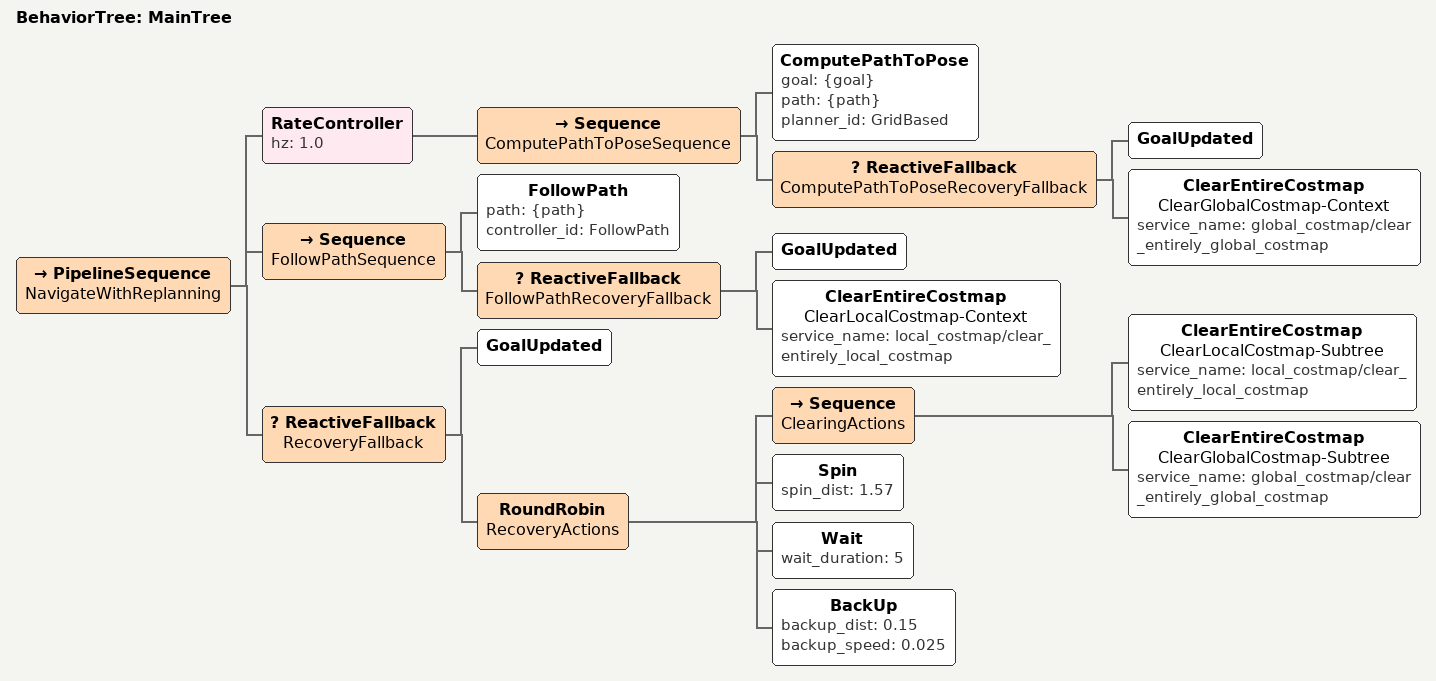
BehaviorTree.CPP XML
<root main_tree_to_execute="MainTree">
  <BehaviorTree ID="MainTree">
    <PipelineSequence name="NavigateWithReplanning">
      <RateController hz="1.0">
        <Sequence name="ComputePathToPoseSequence">
          <ComputePathToPose goal="{goal}" path="{path}" planner_id="GridBased"/>
          <ReactiveFallback name="ComputePathToPoseRecoveryFallback">
            <GoalUpdated/>
            <ClearEntireCostmap name="ClearGlobalCostmap-Context" service_name="global_costmap/clear_entirely_global_costmap"/>
          </ReactiveFallback>
        </Sequence>
      </RateController>

      <Sequence name="FollowPathSequence">
        <FollowPath path="{path}" controller_id="FollowPath"/>
        <ReactiveFallback name="FollowPathRecoveryFallback">
          <GoalUpdated/>
          <ClearEntireCostmap name="ClearLocalCostmap-Context" service_name="local_costmap/clear_entirely_local_costmap"/>
        </ReactiveFallback>
      </Sequence>

      <ReactiveFallback name="RecoveryFallback">
        <GoalUpdated/>
        <RoundRobin name="RecoveryActions">
          <Sequence name="ClearingActions">
            <ClearEntireCostmap name="ClearLocalCostmap-Subtree" service_name="local_costmap/clear_entirely_local_costmap"/>
            <ClearEntireCostmap name="ClearGlobalCostmap-Subtree" service_name="global_costmap/clear_entirely_global_costmap"/>
          </Sequence>
          <Spin spin_dist="1.57"/>
          <Wait wait_duration="5"/>
          <BackUp backup_dist="0.15" backup_speed="0.025"/>
        </RoundRobin>
      </ReactiveFallback>

    </PipelineSequence>
  </BehaviorTree>
</root>
